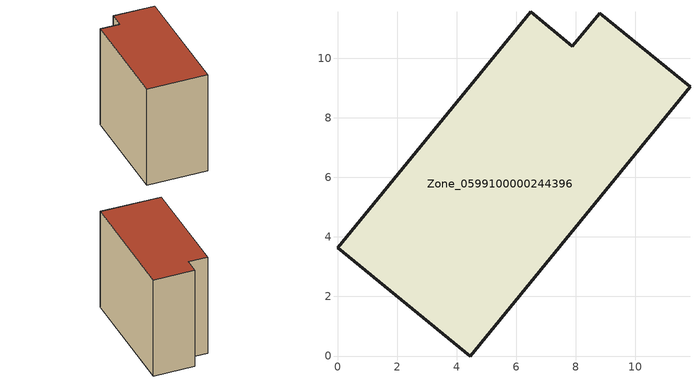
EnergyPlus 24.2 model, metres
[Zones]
Zone_0599100000244396
 floor ground (C_G): 4.45,0 0,3.63 6.49,11.56 7.89,10.4 8.81,11.52 11.84,9.05 z0
 wall outside (C_F): 4.45,0 11.84,9.05 8.81,11.52 7.89,10.4 6.49,11.56 0,3.63 4.45,0 z0:9.94
 roof outside (C_R): 0,3.63 4.45,0 11.84,9.05 8.81,11.52 7.89,10.4 6.49,11.56 z9.94
[BUILDING]
Pand.0599100000244396: North Axis=0; Terrain=City; Loads Convergence Tolerance Value=0.04; Temperature Convergence Tolerance Value=0.4; Solar Distribution=FullExterior; Maximum Number of Warmup Days=25; Minimum Number of Warmup Days=1
[Site:Location]
Rotterdam.The.Hague.AP_ZH_NLD Design_Conditions: Latitude=51.96; Longitude=4.45; Time Zone=1; Elevation=-4.5
[SITE:GROUNDTEMPERATURE:BUILDINGSURFACE]
18, 18, 18, 18, 18, 18, 18, 18, 18, 18, 18, 18
[MATERIAL] Thermal Absorptance=0.9; Solar Absorptance=0.7; Visible Absorptance=0.7
Name | Roughness | Thickness | Conductivity | Density | Specific Heat
G.TI.1946 | MediumSmooth | 0.15 | 1 | 540 | 1210
F.TI.1946 | Rough | 0.3 | 0.857143 | 1920 | 840
R.TI.1946 | MediumRough | 0.2 | 0.1 | 1500 | 1000
[CONSTRUCTION]
C_G: G.TI.1946
C_F: F.TI.1946
C_R: R.TI.1946
[ZONE]
Zone_0599100000244396: Type=1; Multiplier=1; Ceiling Height=Autocalculate; Volume=Autocalculate; Floor Area=autocalculate; Part of Total Floor Area=Yes
[ZONEINFILTRATION:DESIGNFLOWRATE]
Infil_Zone_0599100000244396: Zone or ZoneList or Space or SpaceList=Zone_0599100000244396; Schedule=AlwaysOn; Design Flow Rate Calculation Method=Flow/Area; Flow Rate per Floor Area=0.003; Constant Term Coefficient=1; Temperature Term Coefficient=0; Velocity Term Coefficient=0; Velocity Squared Term Coefficient=0
[HVACTEMPLATE:ZONE:IDEALLOADSAIRSYSTEM]
Zone_0599100000244396: Maximum Heating Supply Air Temperature=50; Minimum Cooling Supply Air Temperature=13; Maximum Heating Supply Air Humidity Ratio=0.0156; Minimum Cooling Supply Air Humidity Ratio=0.0077; Heating Limit=NoLimit; Cooling Limit=NoLimit; Dehumidification Control Type=ConstantSensibleHeatRatio; Cooling Sensible Heat Ratio=0.7; Dehumidification Setpoint=60; Humidification Control Type=None; Humidification Setpoint=30; Outdoor Air Method=None; Outdoor Air Flow Rate per Person=0.00944; Outdoor Air Flow Rate per Zone Floor Area=0; Outdoor Air Flow Rate per Zone=0; Demand Controlled Ventilation Type=None; Outdoor Air Economizer Type=NoEconomizer; Heat Recovery Type=None; Sensible Heat Recovery Effectiveness=0.7; Latent Heat Recovery Effectiveness=0.65
[ZONECONTROL:THERMOSTAT]
ThermostatControl_Zone_0599100000244396: Zone or ZoneList=Zone_0599100000244396; Control Type Schedule=DualSetpointControlType; Control 1=Thermostat_Zone_0599100000244396; Temperature Difference Between Cutout And Setpoint=0
[THERMOSTATSETPOINT:DUALSETPOINT]
Thermostat_Zone_0599100000244396: Heating Setpoint Temperature Schedule=HeatingSetpoint_Zone_0599100000244396; Cooling Setpoint Temperature Schedule=CoolingSetpoint_Zone_0599100000244396
[SCHEDULE:COMPACT]
HeatingSetpoint_Zone_0599100000244396: Through: 12/31, For: AllDays, Until: 24:00, 21
CoolingSetpoint_Zone_0599100000244396: Through: 12/31, For: AllDays, Until: 24:00, 24
DualSetpointControlType: Through: 12/31, For: AllDays, Until: 24:00, 4
AlwaysOn: Through: 12/31, For: AllDays, Until: 24:00, 1
